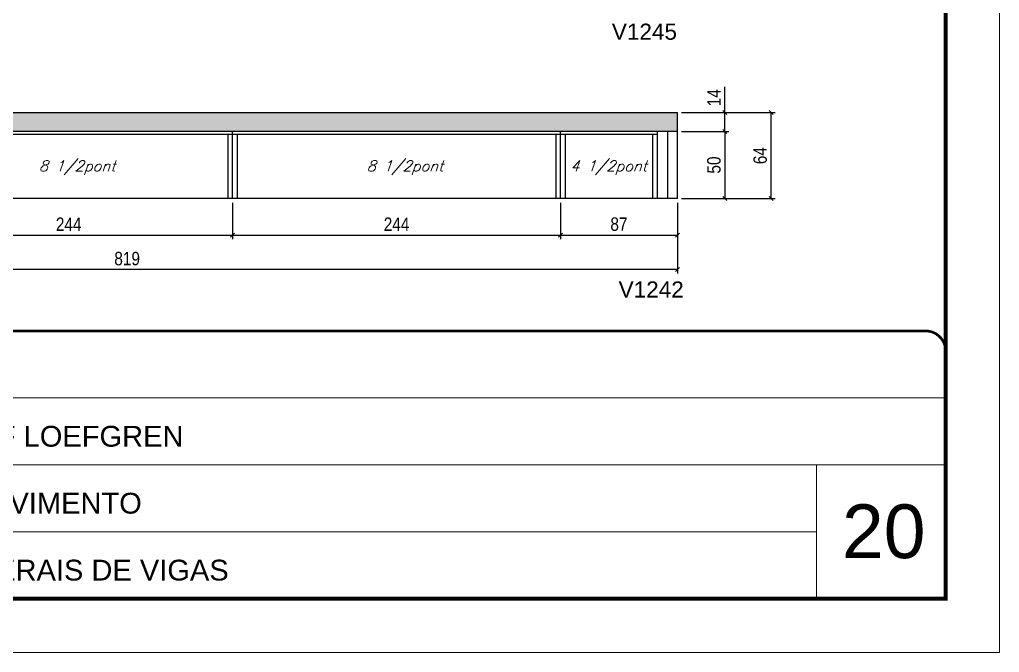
# Model space of a CAD drawing. Extents: x 3309 to 9563, y -2522 to 14608.
# Drawn here: x 8834 to 9563, y 8964 to 9434 of the extents above; entities that cross this region are included whole.
import ezdxf

# ---------------------------------------------------------------- set-up
doc = ezdxf.new("R2010")
doc.units = 0
doc.linetypes.add('CONTINUO', pattern=[0])
doc.linetypes.add('DASHED', pattern=[0.75, 0.5, -0.25])
for name, color, linetype in [('5', 5, 'Continuous'), ('COTA', 241, 'Continuous'), ('Painéis', 200, 'Continuous'), ('SARR_2.2x7', 40, 'Continuous'), ('SARR_3.5x7', 81, 'Continuous'), ('texto', 7, 'Continuous')]:
    doc.layers.add(name, color=color, linetype=linetype)
for name, color, linetype, lineweight in [('CARIMBO', 255, 'Continuous', 9), ('Folhas', 255, 'Continuous', 9), ('SARRAFO DE PRESSAO', 251, 'DASHED', 9)]:
    doc.layers.add(name, color=color, linetype=linetype, lineweight=lineweight)
doc.styles.add('ARIAL', font='arial.ttf')
doc.styles.add('COTA TECNICA', font='techl___.ttf', dxfattribs={"height": 10})
doc.styles.add('Romans', font='romans.shx')
doc.styles.get("Standard").update_dxf_attribs({"font": 'arial.ttf'})
doc.dimstyles.new('PAINEL', dxfattribs={"dimtxt": 10, "dimasz": 3, "dimexe": 3, "dimexo": 3, "dimgap": 3, "dimtad": 1, "dimdec": 1, "dimzin": 12, "dimdsep": 46, "dimtxsty": 'COTA TECNICA', "dimblk1": 'OBLIQUE', "dimblk2": 'OBLIQUE', "dimsah": 1, "dimcen": 0.9, "dimclrd": 4, "dimclre": 4, "dimclrt": 240, "dimadec": 1, "dimazin": 3, "dimtfac": 1, "dimtdec": 1, "dimtmove": 0, "dimatfit": 3, "dimfxl": 1, "dimtolj": 1, "dimtzin": 12, "dimarcsym": 0})

# ---------------------------------------------------------------- blocks, each defined once
blk = doc.blocks.new('9999999999')
at = {"color": 30, "linetype": 'CONTINUO'}
for p, q in [((98564.56, 34379.64), (99583.98, 34379.64)), ((98564.56, 34329.83), (99487.98, 34329.83)), ((99583.98, 34329.83), (99487.98, 34329.83)), ((99487.98, 34329.83), (99487.98, 34230.21)), ((98564.56, 34280.02), (99487.98, 34280.02))]:
    blk.add_line(p, q, dxfattribs=at)
at = {"color": 30, "linetype": 'CONTINUO', "const_width": 2}
blk.add_lwpolyline([(99583.98, 34230.21), (99583.98, 34414.45, 0.414214), (99568.98, 34429.45), (98228.98, 34429.45, 0.414214), (98213.98, 34414.45), (98213.98, 34245.21, 0.414214), (98228.98, 34230.21), (99583.98, 34230.21)], format="xyb", dxfattribs=at)
at = {"layer": 'Folhas'}
blk.add_lwpolyline([(98138.98, 34190.21), (99623.98, 34190.21), (99623.98, 35240.21), (98138.98, 35240.21)], close=True, dxfattribs=at)
at = {"layer": 'Folhas', "color": 30, "const_width": 3}
blk.add_lwpolyline([(98213.98, 34230.21), (99583.98, 34230.21), (99583.98, 35200.21), (98213.98, 35200.21)], close=True, dxfattribs=at)
at = {"color": 7, "linetype": 'Continuous', "ltscale": 5, "style": 'ARIAL'}
for s, p in [('LEAF LOEFGREN', (98837.68, 34343.32)), ('4°PAVIMENTO', (98837.68, 34293.51)), ('LATERAIS DE VIGAS', (98837.68, 34243.7))]:
    blk.add_text(s, height=15.4829, dxfattribs=at).set_placement(p)
blk = doc.blocks.new('_Oblique')
at = {"color": 0, "linetype": 'ByBlock', "lineweight": -2}
blk.add_line((-0.5, -0.5), (0.5, 0.5), dxfattribs=at)
blk = doc.blocks.new('*D2545')
at = {"layer": 'COTA', "color": 4, "lineweight": -2, "transparency": 16777216}
for p, q in [((8748.22, 9298.25), (8748.22, 9271.13)), ((8992.22, 9298.25), (8992.22, 9271.13)), ((8748.22, 9274.13), (8992.22, 9274.13))]:
    blk.add_line(p, q, dxfattribs=at)
at = {"layer": 'Defpoints', "color": 0, "transparency": 16777216}
for p in [(8748.22, 9301.25, 0), (8992.22, 9301.25, 0), (8992.22, 9274.13)]:
    blk.add_point(p, dxfattribs=at)
at = {"layer": 'COTA', "color": 4, "lineweight": -2, "transparency": 16777216, "xscale": 3, "yscale": 3, "zscale": 3, "rotation": 180}
blk.add_blockref('_Oblique', (8748.22, 9274.13), dxfattribs=at)
at = {"layer": 'COTA', "color": 4, "lineweight": -2, "transparency": 16777216, "xscale": 3, "yscale": 3, "zscale": 3}
blk.add_blockref('_Oblique', (8992.22, 9274.13), dxfattribs=at)
at = {"layer": 'COTA', "color": 240, "transparency": 16777216, "insert": (8870.22, 9282.21), "char_height": 10, "attachment_point": 5, "style": 'COTA TECNICA'}
blk.add_mtext('\\A1;244', dxfattribs=at)
blk = doc.blocks.new('*D2546')
at = {"layer": 'COTA', "color": 4, "lineweight": -2, "transparency": 16777216}
for p, q in [((8992.22, 9298.25), (8992.22, 9271.13)), ((9236.22, 9298.25), (9236.22, 9271.13)), ((8992.22, 9274.13), (9236.22, 9274.13))]:
    blk.add_line(p, q, dxfattribs=at)
at = {"layer": 'Defpoints', "color": 0, "transparency": 16777216}
for p in [(8992.22, 9301.25, 0), (9236.22, 9301.25, 0), (9236.22, 9274.13)]:
    blk.add_point(p, dxfattribs=at)
at = {"layer": 'COTA', "color": 4, "lineweight": -2, "transparency": 16777216, "xscale": 3, "yscale": 3, "zscale": 3, "rotation": 180}
blk.add_blockref('_Oblique', (8992.22, 9274.13), dxfattribs=at)
at = {"layer": 'COTA', "color": 4, "lineweight": -2, "transparency": 16777216, "xscale": 3, "yscale": 3, "zscale": 3}
blk.add_blockref('_Oblique', (9236.22, 9274.13), dxfattribs=at)
at = {"layer": 'COTA', "color": 240, "transparency": 16777216, "insert": (9114.22, 9282.21), "char_height": 10, "attachment_point": 5, "style": 'COTA TECNICA'}
blk.add_mtext('\\A1;244', dxfattribs=at)
blk = doc.blocks.new('*D2550')
at = {"layer": 'COTA', "color": 4, "lineweight": -2, "transparency": 16777216}
for p, q in [((8504.22, 9298.25), (8504.22, 9245.48)), ((9323.22, 9298.25), (9323.22, 9245.48)), ((9323.22, 9248.48), (8504.22, 9248.48))]:
    blk.add_line(p, q, dxfattribs=at)
at = {"layer": 'Defpoints', "color": 0, "transparency": 16777216}
for p in [(8504.22, 9301.25, 0), (9323.22, 9301.25, 0), (8504.22, 9248.48)]:
    blk.add_point(p, dxfattribs=at)
at = {"layer": 'COTA', "color": 4, "lineweight": -2, "transparency": 16777216, "xscale": 3, "yscale": 3, "zscale": 3, "rotation": 180}
blk.add_blockref('_Oblique', (8504.22, 9248.48), dxfattribs=at)
at = {"layer": 'COTA', "color": 4, "lineweight": -2, "transparency": 16777216, "xscale": 3, "yscale": 3, "zscale": 3}
blk.add_blockref('_Oblique', (9323.22, 9248.48), dxfattribs=at)
at = {"layer": 'COTA', "color": 240, "transparency": 16777216, "insert": (8913.72, 9256.58), "char_height": 10, "attachment_point": 5, "style": 'COTA TECNICA'}
blk.add_mtext('\\A1;819', dxfattribs=at)
blk = doc.blocks.new('*D2551')
at = {"layer": 'COTA', "color": 4, "lineweight": -2, "transparency": 16777216}
for p, q in [((9236.22, 9298.25), (9236.22, 9271.13)), ((9323.22, 9298.25), (9323.22, 9271.13)), ((9236.22, 9274.13), (9323.22, 9274.13))]:
    blk.add_line(p, q, dxfattribs=at)
at = {"layer": 'Defpoints', "color": 0, "transparency": 16777216}
for p in [(9236.22, 9301.25), (9323.22, 9301.25), (9323.22, 9274.13)]:
    blk.add_point(p, dxfattribs=at)
at = {"layer": 'COTA', "color": 4, "lineweight": -2, "transparency": 16777216, "xscale": 3, "yscale": 3, "zscale": 3, "rotation": 180}
blk.add_blockref('_Oblique', (9236.22, 9274.13), dxfattribs=at)
at = {"layer": 'COTA', "color": 4, "lineweight": -2, "transparency": 16777216, "xscale": 3, "yscale": 3, "zscale": 3}
blk.add_blockref('_Oblique', (9323.22, 9274.13), dxfattribs=at)
at = {"layer": 'COTA', "color": 240, "transparency": 16777216, "insert": (9279.72, 9282.23), "char_height": 10, "attachment_point": 5, "style": 'COTA TECNICA'}
blk.add_mtext('\\A1;87', dxfattribs=at)
blk = doc.blocks.new('*D2547')
at = {"layer": 'COTA', "color": 4, "lineweight": -2, "transparency": 16777216}
for p, q in [((9326.22, 9351.25), (9361.57, 9351.25)), ((9358.57, 9351.25), (9358.57, 9301.25)), ((9326.22, 9301.25), (9361.57, 9301.25))]:
    blk.add_line(p, q, dxfattribs=at)
at = {"layer": 'Defpoints', "color": 0, "transparency": 16777216}
for p in [(9323.22, 9351.25), (9323.22, 9301.25), (9358.57, 9301.25)]:
    blk.add_point(p, dxfattribs=at)
at = {"layer": 'COTA', "color": 4, "lineweight": -2, "transparency": 16777216, "xscale": 3, "yscale": 3, "zscale": 3}
for p, rotation in [((9358.57, 9351.25), 90), ((9358.57, 9301.25), 270)]:
    blk.add_blockref('_Oblique', p, dxfattribs=dict(at, rotation=rotation))
at = {"layer": 'COTA', "color": 240, "transparency": 16777216, "insert": (9350.46, 9326.25), "char_height": 10, "attachment_point": 5, "rotation": 90, "style": 'COTA TECNICA'}
blk.add_mtext('\\A1;50', dxfattribs=at)
blk = doc.blocks.new('*D2548')
at = {"layer": 'COTA', "color": 4, "lineweight": -2, "transparency": 16777216}
for p, q in [((9358.57, 9365.25), (9358.57, 9384.37)), ((9326.22, 9365.25), (9361.57, 9365.25)), ((9358.57, 9351.25), (9358.57, 9365.25)), ((9326.22, 9351.25), (9361.57, 9351.25))]:
    blk.add_line(p, q, dxfattribs=at)
at = {"layer": 'Defpoints', "color": 0, "transparency": 16777216}
for p in [(9323.22, 9365.25), (9358.57, 9365.25), (9323.22, 9351.25)]:
    blk.add_point(p, dxfattribs=at)
at = {"layer": 'COTA', "color": 4, "lineweight": -2, "transparency": 16777216, "xscale": 3, "yscale": 3, "zscale": 3}
for p, rotation in [((9358.57, 9365.25), 90), ((9358.57, 9351.25), 270)]:
    blk.add_blockref('_Oblique', p, dxfattribs=dict(at, rotation=rotation))
at = {"layer": 'COTA', "color": 240, "transparency": 16777216, "insert": (9350.5, 9376.31), "char_height": 10, "attachment_point": 5, "rotation": 90, "style": 'COTA TECNICA'}
blk.add_mtext('\\A1;14', dxfattribs=at)
blk = doc.blocks.new('*D2549')
at = {"layer": 'COTA', "color": 4, "lineweight": -2, "transparency": 16777216}
for p, q in [((9326.22, 9365.25), (9395.93, 9365.25)), ((9392.93, 9301.25), (9392.93, 9365.25)), ((9326.22, 9301.25), (9395.93, 9301.25))]:
    blk.add_line(p, q, dxfattribs=at)
at = {"layer": 'Defpoints', "color": 0, "transparency": 16777216}
for p in [(9323.22, 9365.25), (9392.93, 9365.25), (9323.22, 9301.25)]:
    blk.add_point(p, dxfattribs=at)
at = {"layer": 'COTA', "color": 4, "lineweight": -2, "transparency": 16777216, "xscale": 3, "yscale": 3, "zscale": 3}
for p, rotation in [((9392.93, 9365.25), 90), ((9392.93, 9301.25), 270)]:
    blk.add_blockref('_Oblique', p, dxfattribs=dict(at, rotation=rotation))
at = {"layer": 'COTA', "color": 240, "transparency": 16777216, "insert": (9384.83, 9333.25), "char_height": 10, "attachment_point": 5, "rotation": 90, "style": 'COTA TECNICA'}
blk.add_mtext('\\A1;64', dxfattribs=at)

msp = doc.modelspace()

# ---------------------------------------------------------------- hatches: boundary and pattern name
at = {"layer": 'COTA'}
h = msp.add_hatch(dxfattribs=at)
h.set_pattern_fill('AR-CONC', color=256, scale=0.03)
h.set_pattern_definition([(50, (3146.9373, -388.269), (5.46554, -0.4781726), [0.5715, -6.2865]), (355, (3146.9373, -388.269), (-1.0573026, 5.7317054), [0.4572, -5.0292175]), (100.451445, (3147.393, -388.309), (4.4082374, 5.2535326), [0.4857003, -5.3427073]), (46.1842, (3146.937, -386.745), (8.1323712, -1.26127), [0.85725, -9.42975]), (96.63556, (3147.615, -386.85), (7.122124, 7.422784), [0.7285507, -8.014068]), (351.18415, (3146.937, -386.745), (7.122124, 7.422784), [0.685799, -7.543792]), (21, (3147.6993, -387.126), (4.5484317, -3.067956), [0.5715, -6.2865]), (326, (3147.6993, -387.126), (1.8540609, 5.525639), [0.4572, -5.0292]), (71.451445, (3148.0783, -387.3816), (6.4024926, 2.457683), [0.4857003, -5.342698]), (37.5, (3146.9373, -388.269), (0.0926581, 2.53665117), [0, -4.96824, 0, -5.1054, 0, -5.04825]), (7.5, (3146.9373, -388.269), (2.0045899, 3.00541724), [0, -2.91084, 0, -4.85394, 0, -1.92405]), (327.5, (3145.238, -388.269), (4.06771786, -0.17186232), [0, -1.905, 0, -5.9436, 0, -7.8867]), (317.5, (3144.476, -388.269), (4.4438754, 0.7627947), [0, -2.4765, 0, -3.94716, 0, -5.6007])])
h.paths.add_polyline_path([(8504.22, 9365.25), (8504.22, 9351.25), (9323.22, 9351.25), (9323.22, 9365.25)])

# ---------------------------------------------------------------- linework, layer by layer
for p in [(8504.22, 9365.25, 0), (9323.22, 9351.25, 0)]:
    msp.add_line(p, (9323.22, 9365.25, 0), dxfattribs=at)
at = {"layer": 'Painéis', "linetype": 'ByBlock'}
for p, q in [((9323.22, 9351.25, 0), (8504.22, 9351.25, 0)), ((8992.22, 9301.25, 0), (8992.22, 9351.25, 0)), ((9236.22, 9301.25, 0), (9236.22, 9351.25, 0)), ((9323.22, 9301.25, 0), (9323.22, 9351.25, 0)), ((9323.22, 9301.25, 0), (8504.22, 9301.25, 0))]:
    msp.add_line(p, q, dxfattribs=at)
at = {"layer": 'SARR_2.2x7', "linetype": 'Continuous'}
for p, q in [((8992.22, 9349.05, 0), (8748.22, 9349.05, 0)), ((9236.22, 9349.05, 0), (8992.22, 9349.05, 0)), ((9308.22, 9349.05, 0), (9236.22, 9349.05, 0)), ((9316.22, 9301.25, 0), (9316.22, 9351.25, 0))]:
    msp.add_line(p, q, dxfattribs=at)
at = {"layer": 'SARR_3.5x7'}
for p, q in [((8988.72, 9349.05, 0), (8988.72, 9301.25, 0)), ((8995.72, 9349.05, 0), (8995.72, 9301.25, 0)), ((9232.72, 9349.05, 0), (9232.72, 9301.25, 0)), ((9239.72, 9349.05, 0), (9239.72, 9301.25, 0)), ((9304.72, 9349.05, 0), (9304.72, 9301.25, 0)), ((9308.22, 9351.25, 0), (9308.22, 9301.25, 0))]:
    msp.add_line(p, q, dxfattribs=at)

# ---------------------------------------------------------------- block references
at = {"layer": 'SARRAFO DE PRESSAO', "color": 6, "linetype": 'ByBlock'}
msp.add_blockref('9999999999', (-90061.11, -25226.65), dxfattribs=at)

# ---------------------------------------------------------------- texts
at = {"layer": '5', "linetype": 'Continuous'}
for s, rotation, p in [('V1245', 0.00004, (9274.45, 9419.48, 0)), ('V1242', 359.99996, (9279.49, 9227.63, 0))]:
    msp.add_text(s, height=12, rotation=rotation, dxfattribs=at).set_placement(p)
at = {"layer": 'CARIMBO', "style": 'ARIAL'}
msp.add_text('20', height=40, dxfattribs=at).set_placement((9445.73, 9033.7))
at = {"layer": 'texto', "color": 2, "char_height": 8, "attachment_point": 5, "style": 'Romans'}
for s, insert in [('{\\Q19;\\C256;8 1/2pont}', (8876.47, 9324.25, 0)), ('{\\Q19;\\C256;8 1/2pont}', (9120.47, 9324.25, 0)), ('{\\Q19;\\C256;4 1/2pont}', (9272.02, 9324.25, 0))]:
    msp.add_mtext(s, dxfattribs=dict(at, insert=insert))

# ---------------------------------------------------------------- dimensions: what is measured, and where the dimension line sits
at = {"layer": 'COTA'}
for base, p1, p2, picture, middle in [((9358.57, 9365.25, 0), (9323.22, 9351.25, 0), (9323.22, 9365.25, 0), '*D2548', (9350.5, 9376.31, 0)), ((9392.93, 9365.25, 0), (9323.22, 9301.25, 0), (9323.22, 9365.25, 0), '*D2549', (9384.83, 9333.25, 0)), ((9358.57, 9301.25, 0), (9323.22, 9351.25, 0), (9323.22, 9301.25, 0), '*D2547', (9350.46, 9326.25, 0))]:
    dim = msp.add_linear_dim(base=base, p1=p1, p2=p2, angle=90, dimstyle='PAINEL', dxfattribs=at)
    dim.commit()
    dim.dimension.update_dxf_attribs({"geometry": picture, "text_midpoint": middle})
for base, p1, p2, picture, middle in [((8504.22, 9248.48), (9323.22, 9301.25, 0), (8504.22, 9301.25, 0), '*D2550', (8913.72, 9256.58)), ((8992.22, 9274.13), (8748.22, 9301.25, 0), (8992.22, 9301.25, 0), '*D2545', (8870.22, 9282.21)), ((9236.22, 9274.13), (8992.22, 9301.25, 0), (9236.22, 9301.25, 0), '*D2546', (9114.22, 9282.21)), ((9323.22, 9274.13, 0), (9236.22, 9301.25, 0), (9323.22, 9301.25, 0), '*D2551', (9279.72, 9282.23, 0))]:
    dim = msp.add_linear_dim(base=base, p1=p1, p2=p2, dimstyle='PAINEL', dxfattribs=at)
    dim.commit()
    dim.dimension.update_dxf_attribs({"geometry": picture, "text_midpoint": middle})

doc.saveas('drawing.dxf')
